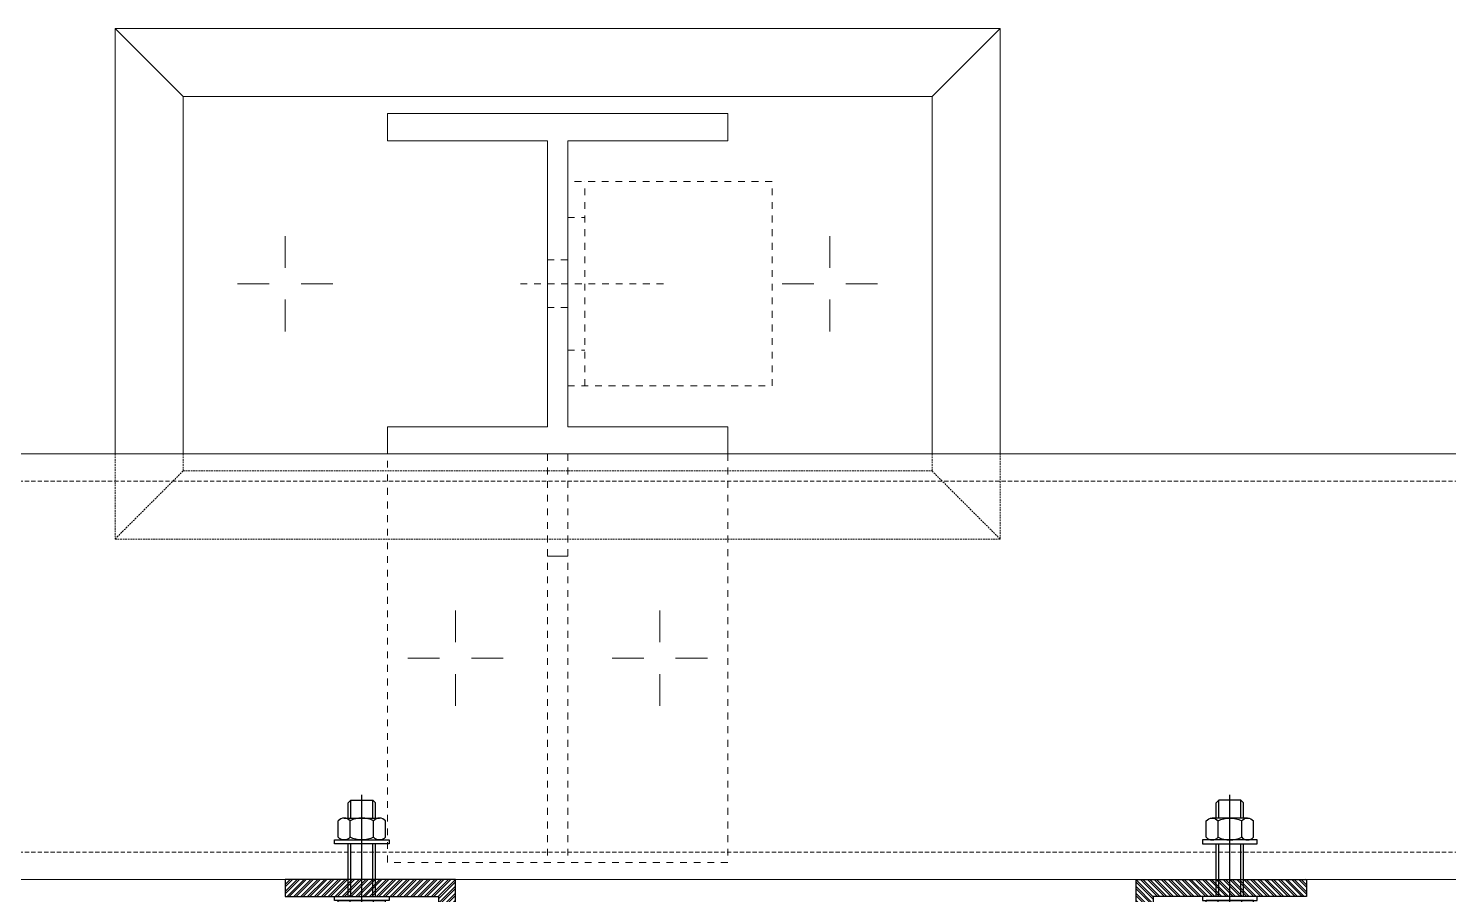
# Model space of a CAD drawing. Header units: millimetres. Extents: x -1379 to 1385823, y -4884429 to 548763.
# Drawn here: x 454231.4 to 454648.5, y -2440273.8 to -2440019.4 of the extents above; entities that cross this region are included whole.
import ezdxf
from ezdxf.xclip import XClip

# ---------------------------------------------------------------- set-up
doc = ezdxf.new("R2010")
doc.units = ezdxf.units.MM
doc.header["$XCLIPFRAME"] = 0
doc.set_wipeout_variables(frame=1)
for name, pattern in [('CENTER', [50.800000000000004, 31.75, -6.35, 6.35, -6.35]), ('HIDDEN', [0.375, 0.25, -0.125]), ('XKITLINE00', [0]), ('XKITLINE02', [4, 2, -2])]:
    doc.linetypes.add(name, pattern=pattern)
for name, color, linetype in [('000 - EXISTING_STEEL-STRUCTURE_CUT_COLOR_4', 7, 'Continuous'), ('000 - EXISTING_STEEL-STRUCTURE_HATCH_', 7, 'Continuous'), ('000 - EXISTING_STEEL-STRUCTURE_HIDDEN_', 7, 'HIDDEN'), ('000 - EXISTING_STEEL-STRUCTURE_MAIN_COLOR_1', 7, 'Continuous'), ('000 - EXISTING_STEEL-STRUCTURE_MAIN_COLOR_2', 7, 'Continuous'), ('000 - EXISTING_STEEL-STRUCTURE_MAIN_COLOR_3', 7, 'Continuous'), ('000 - EXISTING_STEEL-STRUCTURE_SUB_COLOR_1', 7, 'Continuous'), ('000 - EXISTING_STEEL-STRUCTURE_WIPEOUT_', 7, 'Continuous'), ('000 - STRUCTURE_STEEL_ACCESORIES_MAIN_COLOR_2', 7, 'Continuous'), ('000 - STRUCTURE_STEEL_ACCESORIES_WIPEOUT_', 7, 'Continuous'), ('010 - ASPG_ACCESSORIES_HATCH_', 7, 'Continuous'), ('010 - ASPG_ACCESSORIES_MAIN_COLOR_1', 7, 'Continuous'), ('010 - ASPG_ACCESSORIES_SUB_COLOR_1', 7, 'Continuous'), ('010 - ASPG_ACCESSORIES_SUB_COLOR_2', 7, 'Continuous'), ('010 - ASPG_ACCESSORIES_SYMBOL_', 7, 'Continuous'), ('010 - ASPG_ACCESSORIES_WIPEOUT_', 7, 'Continuous'), ('010 - ASPG_FASTERN_DEF_SUB', 7, 'Continuous'), ('010 - ASPG_FASTERN_MAIN_COLOR_1', 7, 'Continuous'), ('010 - ASPG_FASTERN_SUB_COLOR_2', 7, 'Continuous'), ('010 - ASPG_FASTERN_SUB_COLOR_3', 7, 'Continuous')]:
    doc.layers.add(name, color=color, linetype=linetype)
pattern_1 = [(45, (68845973.91123614, -106253.6340706302), (-4.041115254481119, 4.041115254481119), []), (45, (68845976.60531414, -106253.6340706302), (-4.041115254481119, 4.041115254481119), [])]

# ---------------------------------------------------------------- blocks, each defined once
blk = doc.blocks.new('*U2620')
at = {"layer": '010 - ASPG_ACCESSORIES_SUB_COLOR_2', "color": 7}
for p, q in [((-2.084999999999127, -1.547816335794778), (-2.084999999999127, 0)), ((2.084999999999013, -1.047816335789321), (2.084999999999127, 0)), ((-2.729999999999563, -1.899999999995998), (2.729999999999563, -1.399999999995998)), ((-2.729999999999563, -1.899999999995998), (-2.084999999999127, -1.547816335789321)), ((-2.729999999999563, -1.899999999995998), (-2.084999999999127, -2.252183664200857)), ((-2.729999999999563, -3.69999999999709), (2.729999999999563, -3.19999999999709)), ((-2.729999999999563, -3.69999999999709), (-2.084999999999127, -3.347816335790412)), ((-2.729999999999563, -3.69999999999709), (-2.084999999999127, -4.052183664201948)), ((-2.084999999999127, -1.547816335789321), (2.084999999999127, -1.047816335789321)), ((-2.084999999999127, -2.252183664200857), (2.084999999999127, -1.752183664200857)), ((-2.084999999999013, -3.347816335790412), (-2.084999999999127, -2.252183664206314)), ((-2.084999999999127, -3.347816335790412), (2.084999999999127, -2.847816335790412)), ((-2.084999999999127, -4.052183664201948), (2.084999999999127, -3.552183664201948)), ((-2.0849999999989, -5.147816335791504), (-2.084999999999013, -4.052183664201948)), ((2.729999999999563, -1.399999999995998), (2.084999999999127, -1.047816335789321)), ((2.729999999999563, -1.399999999995998), (2.084999999999127, -1.752183664200857)), ((2.084999999999013, -2.847816335790412), (2.0849999999989, -1.752183664201084)), ((2.729999999999563, -3.19999999999709), (2.084999999999127, -2.847816335790412)), ((2.729999999999563, -3.19999999999709), (2.084999999999127, -3.552183664201948)), ((2.084999999999241, -4.647816335791504), (2.084999999999241, -3.552183664201948)), ((-2.729999999999563, -5.499999999998181), (2.729999999999563, -4.999999999998181)), ((-2.729999999999563, -5.499999999998181), (2.729999999999563, -4.999999999998181)), ((-2.729999999999563, -5.499999999998181), (-2.084999999999127, -5.147816335791504)), ((-2.729999999999563, -5.499999999998181), (-2.084999999999127, -5.147816335791504)), ((-2.729999999999563, -5.499999999998181), (-2.084999999999127, -5.852183664203039)), ((-2.729999999999563, -5.499999999998181), (-2.084999999999127, -5.852183664203039)), ((-2.729999999999563, -7.299999999999272), (2.729999999999563, -6.799999999999272)), ((-2.729999999999563, -7.299999999999272), (-2.084999999999127, -6.947816335792595)), ((-2.729999999999563, -7.299999999999272), (-2.084999999999127, -7.652183664204131)), ((-2.084999999999127, -5.147816335791504), (2.084999999999127, -4.647816335791504)), ((-2.084999999999127, -5.147816335791504), (2.084999999999127, -4.647816335791504)), ((-2.084999999999127, -5.852183664203039), (2.084999999999127, -5.352183664203039)), ((-2.084999999999127, -5.852183664203039), (2.084999999999127, -5.352183664203039)), ((-2.084999999999127, -6.947816335792595), (-2.0849999999989, -5.852183664203039)), ((-2.084999999999127, -6.947816335792595), (-2.084999999999127, -5.852183664203039)), ((-2.084999999999127, -6.947816335792595), (2.084999999999127, -6.447816335792595)), ((-2.084999999999127, -7.652183664204131), (2.084999999999127, -7.152183664204131)), ((-2.084999999999127, -8.747816335793686), (-2.084999999999127, -7.652183664204131)), ((0.4333070988686814, -8.43729858455481), (2.084999999999127, -8.247816335793686)), ((2.729999999999563, -4.999999999998181), (2.084999999999127, -4.647816335791504)), ((2.729999999999563, -4.999999999998181), (2.084999999999127, -4.647816335791504)), ((2.729999999999563, -4.999999999998181), (2.084999999999127, -5.352183664203039)), ((2.729999999999563, -4.999999999998181), (2.084999999999127, -5.352183664203039)), ((2.084999999999127, -6.447816335792595), (2.084999999999127, -5.352183664203039)), ((2.084999999999127, -6.447816335792595), (2.084999999999241, -5.352183664203039)), ((2.729999999999563, -6.799999999999272), (2.084999999999127, -6.447816335792595)), ((2.729999999999563, -6.799999999999272), (2.084999999999127, -7.152183664204131)), ((2.084999999999127, -8.247816335793686), (2.084999999999127, -7.152183664204131)), ((2.729999999999563, -8.599999999998545), (2.084999999999127, -8.247816335793686)), ((-2.729999999999563, -9.099999999998545), (-2.084999999999127, -8.747816335793686)), ((-2.729999999999563, -9.099999999998545), (-1.568355612604137, -8.982641209644498)), ((-2.729999999999563, -9.099999999998545), (-2.084999999999127, -9.452183664205222)), ((-2.729999999999563, -10.89999999999964), (-2.084999999999127, -10.54781633579296)), ((-2.729999999999563, -10.89999999999964), (-1.844567201240352, -10.81054635710279)), ((-2.729999999999563, -10.89999999999964), (-2.084999999999127, -11.25218366420449)), ((-2.084999999999127, -8.747816335793686), (-1.064489079482883, -8.605286877620529)), ((-2.084999999999127, -9.452183664205222), (-1.629698446698967, -9.388594061787444)), ((-2.084999999999127, -10.54781633579296), (-2.084999999999127, -9.452183664205222)), ((-2.084999999999127, -10.54781633579296), (-1.798826981090315, -10.50784803706301)), ((-2.084999999999127, -11.25218366420449), (-1.907557413303948, -11.22740118002912)), ((-2.084999999999127, -12.40167565273805), (-2.084999999999127, -11.25218366420449)), ((-2.084999999999127, -12.40167565273805), (-2.084999999999127, -15.59999999999854)), ((0.7141825614198751, -8.775605983184505), (2.729999999999563, -8.599999999998545)), ((0.7141825614198751, -9.102437496409038), (2.084999999999127, -8.952183664205222)), ((0.7141825614198751, -10.20507654483481), (2.084999999999127, -10.04781633579296)), ((0.7141825614198751, -10.57560598318378), (2.729999999999563, -10.39999999999964)), ((0.7141825614198751, -10.90243749640831), (2.084999999999127, -10.75218366420449)), ((2.729999999999563, -8.599999999998545), (2.084999999999127, -8.952183664205222)), ((2.084999999999127, -10.04781633579296), (2.084999999999127, -8.952183664205222)), ((2.729999999999563, -10.39999999999964), (2.084999999999127, -10.04781633579296)), ((2.729999999999563, -10.39999999999964), (2.084999999999127, -10.75218366420449)), ((2.084999999999127, -10.75218366420449), (2.084999999999127, -15.59999999999854)), ((0, -17.19999999999891), (-2.084999999999127, -15.59999999999854)), ((0, -17.19999999999891), (2.084999999999127, -15.59999999999854))]:
    blk.add_line(p, q, dxfattribs=at)
blk.add_lwpolyline([(0, -17.19999999999891), (0.7141825614198751, -11.45704931750151), (0.7141825614198751, -8.736688384093213, 0.4176573264866609), (0.4106596181591158, -8.436709070021607, 0.07099332720072511), (-1.529698998669119, -8.726820576112004), (-2.084999999999127, -12.40167565273805)], format="xyb", dxfattribs=at)
at = {"layer": '010 - ASPG_ACCESSORIES_SYMBOL_', "color": 7, "linetype": 'CENTER'}
blk.add_line((0, 6.142561988594025), (0, -18.19999999999891), dxfattribs=at)
at = {"layer": '010 - ASPG_FASTERN_MAIN_COLOR_1', "color": 7}
for p, q in [((-4.170000000000073, 5.049999999999272), (-4.170000000000073, 1.200000000000728)), ((3.127500000000509, 5.450000000000728), (-3.127500000000509, 5.450000000000728)), ((-2.084999999999127, 5.049999999999272), (-2.084999999999127, 1.200000000000728)), ((2.084999999999127, 5.049999999999272), (2.084999999999127, 1.200000000000728)), ((4.170000000000073, 5.049999999999272), (4.170000000000073, 1.200000000000728)), ((-5.5, 0.5499999999992724), (-5.5, 0)), ((5.5, 0), (-5.5, 0)), ((-5.200000000000728, 0.8500000000003638), (-4.170000000000073, 1.200000000000728)), ((5.200000000000728, 0.8500000000003638), (-5.200000000000728, 0.8500000000003638)), ((4.170000000000073, 1.200000000000728), (-4.170000000000073, 1.200000000000728)), ((-2.57630675031578, 0.8500000000003638), (-2.084999999999127, 1.200000000000728)), ((2.44630675031658, 0.8500000000003638), (2.084999999999127, 1.200000000000728)), ((5.200000000000728, 0.8500000000003638), (4.170000000000073, 1.200000000000728)), ((5.5, 0.5499999999992724), (5.5, 0))]:
    blk.add_line(p, q, dxfattribs=at)
for centre, radius, start, end in [((-3.127500000000509, 3.891492187500262), 1.55850781249987, 48.01707852331997, 131.98292147668), ((0, -0.1840312499989523), 5.634031249999114, 68.2799117114248, 111.7200882885752), ((3.127500000000509, 3.891492187500262), 1.558507812499965, 48.01707852331997, 131.98292147668), ((-5.200000000000728, 0.5499999999992724), 0.3, 90, 180), ((5.200000000000728, 0.5499999999992724), 0.3, 0, 90)]:
    blk.add_arc(centre, radius, start, end, dxfattribs=at)
blk = doc.blocks.new('G$C7D677D58')
at = {"layer": '010 - ASPG_FASTERN_MAIN_COLOR_1'}
h = blk.add_hatch(dxfattribs=at)
h.set_pattern_fill('ANSI35', scale=0.02, angle=280.6768409131589, style=0)
h.set_pattern_definition([(145.6768409131589, (67.45353497568851, -13.09426057516771), (0.00281929956869494, 0.00412935224241727), []), (145.6768409131589, (67.45006064978782, -13.09491560150343), (0.00281929956869494, 0.00412935224241727), [0.006249999999999968, -0.001249999999999992, 0, -0.001249999999999992])])
h.paths.add_polyline_path([(0.02989179726182556, 0.01545000000078289), (0.02447319464567954, 0.01545000000078289), (0.02447319464567954, 0.0005500000004303729), (0.02989179726182556, 0.0005500000004303729)])
at = {"layer": '010 - ASPG_FASTERN_DEF_SUB', "color": 7, "ltscale": 0.1}
blk.add_line((0.03829179726176335, 0.007999999999924512), (0, 0.007999999999924512, -2.806346833239134e-06), dxfattribs=at)
at = {"layer": '010 - ASPG_FASTERN_MAIN_COLOR_1', "color": 7}
for p, q in [((0.006873194647141645, 0.002803847577297347, -2.806346833239134e-06), (0.006873194647141645, 0.01319615242266536, -2.806346833239134e-06)), ((0.01247319464710017, 0.01492820323028354, -2.806346833239134e-06), (0.007673194646940829, 0.01492820323028354, -2.806346833239134e-06)), ((0.01327319464712673, 0, -2.806346833239134e-06), (0.01327319464712673, 0.01599999999996271, -2.806346833239134e-06)), ((0.01327319464712673, 0.01599999999996271, -2.806346833239134e-06), (0.01447319464705288, 0.01599999999996271, -2.806346833239134e-06)), ((0.01327319464712673, 0.002803847577297347, -2.806346833239134e-06), (0.01327319464712673, 0.01319615242266536, -2.806346833239134e-06)), ((0.01447319464705288, 0.01599999999996271, -2.806346833239134e-06), (0.01447319464705288, 0, -2.806346833239134e-06)), ((0.02989179726182556, 0), (0.02989179726182556, 0.01599999999996271)), ((0.02989179726182556, 0.01599999999996271), (0.03109179726175171, 0.01599999999996271)), ((0.03109179726175171, 0.01599999999996271), (0.03109179726175171, 0)), ((0.03109179726175171, 0.001071796769679167), (0.03109179726175171, 0.01492820323028354)), ((0.03589179726191105, 0.01492820323028354), (0.03109179726175171, 0.01492820323028354)), ((0.03669179726193761, 0.002803847577297347), (0.03669179726193761, 0.01319615242266536)), ((0.002400000000079672, 0.01199999999994361, -2.806346833239134e-06), (0.001600000000053114, 0.01119999999991705, -2.806346833239134e-06)), ((0.001600000000053114, 0.00479999999993197, -2.806346833239134e-06), (0.001600000000053114, 0.01119999999991705, -2.806346833239134e-06)), ((0.006873194647141645, 0.01119999999991705, -2.806346833239134e-06), (0.001600000000053114, 0.01119999999991705, -2.806346833239134e-06)), ((0.006873194647141645, 0.01199999999994361, -2.806346833239134e-06), (0.002400000000079672, 0.01199999999994361, -2.806346833239134e-06)), ((0.01247319464710017, 0.01146410161504718, -2.806346833239134e-06), (0.007673194646940829, 0.01146410161504718, -2.806346833239134e-06)), ((0.03589179726191105, 0.01146410161504718), (0.03109179726175171, 0.01146410161504718)), ((0.006873194647141645, 0.00479999999993197, -2.806346833239134e-06), (0.001600000000053114, 0.00479999999993197, -2.806346833239134e-06)), ((0.002400000000079672, 0.003999999999905413, -2.806346833239134e-06), (0.001600000000053114, 0.00479999999993197, -2.806346833239134e-06)), ((0.01247319464710017, 0.00453589838480184, -2.806346833239134e-06), (0.007673194646940829, 0.00453589838480184, -2.806346833239134e-06)), ((0.03589179726191105, 0.00453589838480184), (0.03109179726175171, 0.00453589838480184)), ((0.006873194647141645, 0.003999999999905413, -2.806346833239134e-06), (0.002400000000079672, 0.003999999999905413, -2.806346833239134e-06)), ((0.01247319464710017, 0.001071796769679167, -2.806346833239134e-06), (0.007673194646940829, 0.001071796769679167, -2.806346833239134e-06)), ((0.01447319464705288, 0, -2.806346833239134e-06), (0.01327319464712673, 0, -2.806346833239134e-06)), ((0.03109179726175171, 0), (0.02989179726182556, 0)), ((0.03589179726191105, 0.001071796769679167), (0.03109179726175171, 0.001071796769679167))]:
    blk.add_line(p, q, dxfattribs=at)
at = {"layer": '010 - ASPG_FASTERN_MAIN_COLOR_1', "color": 7, "elevation": -2.806346833239134e-06}
for points in [[(0.007673194646940829, 0.01492820323028354, 0.4618802153516978), (0.007673194646940829, 0.01146410161504718, 0.2309401076757868), (0.007673194646940829, 0.00453589838480184, 0.461880215351701), (0.007673194646940829, 0.001071796769679167)], [(0.01247319464710017, 0.01492820323028354, -0.4618802153516978), (0.01247319464710017, 0.01146410161504718, -0.2309401076757868), (0.01247319464710017, 0.00453589838480184, -0.461880215351701), (0.01247319464710017, 0.001071796769679167)], [(0.03589179726191105, 0.01492820323028354, -0.4618802153516978), (0.03589179726191105, 0.01146410161504718, -0.2309401076757868), (0.03589179726191105, 0.00453589838480184, -0.4618802153517009), (0.03589179726191105, 0.001071796769679167)]]:
    blk.add_lwpolyline(points, format="xyb", dxfattribs=at)
at = {"layer": '010 - ASPG_FASTERN_MAIN_COLOR_1', "color": 7}
blk.add_lwpolyline([(0.02989179726182556, 0.01545000000078289), (0.02447319464567954, 0.01545000000078289), (0.02447319464567954, 0.0005500000004303729), (0.02989179726182556, 0.0005500000004303729)], close=True, dxfattribs=at)
at = {"layer": '010 - ASPG_FASTERN_SUB_COLOR_2', "color": 7, "linetype": 'HIDDEN'}
for p, q in [((0.02989179726182556, 0.01199999999994361), (0.01447319464705288, 0.01199999999994361, -2.806346833239134e-06)), ((0.02989179726182556, 0.01119999999991705), (0.01447319464705288, 0.01119999999991705, -2.806346833239134e-06)), ((0.02989179726182556, 0.00479999999993197), (0.01447319464705288, 0.00479999999993197, -2.806346833239134e-06)), ((0.02989179726182556, 0.003999999999905413), (0.01447319464705288, 0.003999999999905413, -2.806346833239134e-06))]:
    blk.add_line(p, q, dxfattribs=at)
blk = doc.blocks.new('010 - ASPG_ACCESSORIES_BRACKET_FOR_FRAME_TYPE-1_CUT-VIEW')
at = {"color": 7}
blk.add_wipeout([(4.656612873077393e-10, 25.00000000008731), (4.656612873077393e-10, 1.8189894035458565e-12), (40, 1.8189894035458565e-12), (40, 3.000000000153044), (3.0000000003213074, 3.000000000153044), (3.0000000003213074, 25.00000000008731)], dxfattribs=at).dxf.layer = '010 - ASPG_ACCESSORIES_WIPEOUT_'
at = {"layer": '010 - ASPG_ACCESSORIES_HATCH_'}
h = blk.add_hatch(dxfattribs=at)
h.set_pattern_fill('ANSI32', scale=0.03)
h.set_pattern_definition(pattern_1)
h.paths.add_polyline_path([(1.452183664310724, 16.08500000019558), (1.100000000093132, 16.73000000005413), (0.7478163363412023, 16.08500000019558), (4.656612873077393e-10, 16.08500000019558), (4.656612873077393e-10, 25.00000000008731), (3.000000000465661, 25.00000000008731), (2.9848025678657, 16.08500000019558)])
h = blk.add_hatch(dxfattribs=at)
h.set_pattern_fill('ANSI32', scale=0.03)
h.set_pattern_definition(pattern_1)
h.paths.add_polyline_path([(4.656612873077393e-10, 0), (4.656612873077393e-10, 11.78062006374239), (0.1825785292312503, 11.91500000003725), (1.247816335875541, 11.91500000003725), (1.600000000558794, 11.27000000019325), (1.952183664776385, 11.91500000003725), (3.000000000465661, 11.9150000000518), (3.000000000465661, 3.000000000160071), (19.70000000018626, 3.000000000043656), (19.70000000018626, 1.164153218269348e-10)])
h = blk.add_hatch(dxfattribs=at)
h.set_pattern_fill('ANSI32', scale=0.03)
h.set_pattern_definition(pattern_1)
h.paths.add_polyline_path([(28.70000000018626, 1.164153218269348e-10), (28.70000000018626, 3.000000000043656), (40, 3.000000000160071), (40, 0)])
at = {"layer": '010 - ASPG_ACCESSORIES_MAIN_COLOR_1', "color": 7}
blk.add_lwpolyline([(4.656612873077393e-10, 25.00000000008731), (4.656612873077393e-10, 0), (40, 0), (40, 3.000000000160071), (3.000000000465661, 3.000000000160071), (3.000000000465661, 25.00000000008731)], close=True, dxfattribs=at)
at = {"layer": '010 - ASPG_ACCESSORIES_SUB_COLOR_1', "color": 7}
for points in [[(1.452183664310724, 16.08500000019558), (1.100000000093132, 16.73000000005413), (0.7478163363412023, 16.08500000019558), (4.656612873077393e-10, 16.08500000019558), (4.656612873077393e-10, 25.00000000008731), (3.000000000465661, 25.00000000008731), (2.9848025678657, 16.08500000019558)], [(4.656612873077393e-10, 0), (4.656612873077393e-10, 11.78062006374239), (0.1825785292312503, 11.91500000003725), (1.247816335875541, 11.91500000003725), (1.600000000558794, 11.27000000019325), (1.952183664776385, 11.91500000003725), (3.000000000465661, 11.9150000000518), (3.000000000465661, 3.000000000160071), (19.70000000018626, 3.000000000043656), (19.70000000018626, 1.164153218269348e-10)], [(28.70000000018626, 1.164153218269348e-10), (28.70000000018626, 3.000000000043656), (40, 3.000000000160071), (40, 0)]]:
    blk.add_lwpolyline(points, close=True, dxfattribs=at)
blk = doc.blocks.new('G$CF155826C')
at = {"layer": '010 - ASPG_FASTERN_DEF_SUB', "color": 7, "ltscale": 0.1}
blk.add_line((0, 0.007999999999924512), (0.03829179726176335, 0.007999999999924512, -2.806346833239134e-06), dxfattribs=at)
at = {"layer": '010 - ASPG_FASTERN_MAIN_COLOR_1', "color": 7}
for p, q in [((0.001599999999825741, 0.002803847577297347), (0.001599999999825741, 0.01319615242266536)), ((0.002399999999852298, 0.01492820323028354), (0.007200000000011642, 0.01492820323028354)), ((0.007200000000011642, 0.01599999999996271), (0.007200000000011642, 0)), ((0.00839999999993779, 0.01599999999996271), (0.007200000000011642, 0.01599999999996271)), ((0.007200000000011642, 0.001071796769679167), (0.007200000000011642, 0.01492820323028354)), ((0.00839999999993779, 0), (0.00839999999993779, 0.01599999999996271)), ((0.02381860261471047, 0.01599999999996271, -2.806346833239134e-06), (0.02381860261471047, 0, -2.806346833239134e-06)), ((0.02501860261463662, 0.01599999999996271, -2.806346833239134e-06), (0.02381860261471047, 0.01599999999996271, -2.806346833239134e-06)), ((0.02501860261463662, 0, -2.806346833239134e-06), (0.02501860261463662, 0.01599999999996271, -2.806346833239134e-06)), ((0.02501860261463662, 0.002803847577297347, -2.806346833239134e-06), (0.02501860261463662, 0.01319615242266536, -2.806346833239134e-06)), ((0.02581860261466318, 0.01492820323028354, -2.806346833239134e-06), (0.03061860261482252, 0.01492820323028354, -2.806346833239134e-06)), ((0.0314186026146217, 0.002803847577297347, -2.806346833239134e-06), (0.0314186026146217, 0.01319615242266536, -2.806346833239134e-06)), ((0.002399999999852298, 0.01146410161504718), (0.007200000000011642, 0.01146410161504718)), ((0.02581860261466318, 0.01146410161504718, -2.806346833239134e-06), (0.03061860261482252, 0.01146410161504718, -2.806346833239134e-06)), ((0.0314186026146217, 0.01199999999994361, -2.806346833239134e-06), (0.03589179726168368, 0.01199999999994361, -2.806346833239134e-06)), ((0.0314186026146217, 0.01119999999991705, -2.806346833239134e-06), (0.03669179726171024, 0.01119999999991705, -2.806346833239134e-06)), ((0.03589179726168368, 0.01199999999994361, -2.806346833239134e-06), (0.03669179726171024, 0.01119999999991705, -2.806346833239134e-06)), ((0.03669179726171024, 0.00479999999993197, -2.806346833239134e-06), (0.03669179726171024, 0.01119999999991705, -2.806346833239134e-06)), ((0.002399999999852298, 0.00453589838480184), (0.007200000000011642, 0.00453589838480184)), ((0.02581860261466318, 0.00453589838480184, -2.806346833239134e-06), (0.03061860261482252, 0.00453589838480184, -2.806346833239134e-06)), ((0.0314186026146217, 0.00479999999993197, -2.806346833239134e-06), (0.03669179726171024, 0.00479999999993197, -2.806346833239134e-06)), ((0.03589179726168368, 0.003999999999905413, -2.806346833239134e-06), (0.03669179726171024, 0.00479999999993197, -2.806346833239134e-06)), ((0.002399999999852298, 0.001071796769679167), (0.007200000000011642, 0.001071796769679167)), ((0.007200000000011642, 0), (0.00839999999993779, 0)), ((0.02381860261471047, 0, -2.806346833239134e-06), (0.02501860261463662, 0, -2.806346833239134e-06)), ((0.02581860261466318, 0.001071796769679167, -2.806346833239134e-06), (0.03061860261482252, 0.001071796769679167, -2.806346833239134e-06)), ((0.0314186026146217, 0.003999999999905413, -2.806346833239134e-06), (0.03589179726168368, 0.003999999999905413, -2.806346833239134e-06))]:
    blk.add_line(p, q, dxfattribs=at)
at = {"layer": '010 - ASPG_FASTERN_MAIN_COLOR_1', "color": 7, "elevation": -2.806346833239134e-06}
for points in [[(0.002399999999852298, 0.01492820323028354, 0.4618802153516978), (0.002399999999852298, 0.01146410161504718, 0.2309401076757868), (0.002399999999852298, 0.00453589838480184, 0.4618802153517009), (0.002399999999852298, 0.001071796769679167)], [(0.02581860261466318, 0.01492820323028354, 0.4618802153516978), (0.02581860261466318, 0.01146410161504718, 0.2309401076757868), (0.02581860261466318, 0.00453589838480184, 0.461880215351701), (0.02581860261466318, 0.001071796769679167)], [(0.03061860261482252, 0.01492820323028354, -0.4618802153516978), (0.03061860261482252, 0.01146410161504718, -0.2309401076757868), (0.03061860261482252, 0.00453589838480184, -0.461880215351701), (0.03061860261482252, 0.001071796769679167)]]:
    blk.add_lwpolyline(points, format="xyb", dxfattribs=at)
at = {"layer": '010 - ASPG_FASTERN_SUB_COLOR_3', "color": 7, "linetype": 'HIDDEN'}
for p, q in [((0.00839999999993779, 0.01199999999994361), (0.02381860261471047, 0.01199999999994361, -2.806346833239134e-06)), ((0.00839999999993779, 0.01119999999991705), (0.02381860261471047, 0.01119999999991705, -2.806346833239134e-06)), ((0.00839999999993779, 0.00479999999993197), (0.02381860261471047, 0.00479999999993197, -2.806346833239134e-06)), ((0.00839999999993779, 0.003999999999905413), (0.02381860261471047, 0.003999999999905413, -2.806346833239134e-06))]:
    blk.add_line(p, q, dxfattribs=at)
blk = doc.blocks.new('*U2652')
at = {"color": 7, "xscale": -1, "rotation": 270}
blk.add_blockref('*U2620', (3.000000000000005, 10.99999999986903), dxfattribs=at)
at = {"color": 7}
blk.add_wipeout([(45.00000000279853, 74.99999999995637), (45.00000000279854, 29.999999999519794), (2.7939677238464355e-09, 29.999999999563443), (2.7939677238464355e-09, 24.999999999999996), (50.000000002793975, 24.999999999956348), (50.00000000279397, 74.99999999995637)], dxfattribs=at).dxf.layer = '000 - STRUCTURE_STEEL_ACCESORIES_WIPEOUT_'
at = {"layer": '010 - ASPG_ACCESSORIES_HATCH_'}
h = blk.add_hatch(dxfattribs=at)
h.set_pattern_fill('ANSI32', scale=0.03, angle=-90.00000000000001)
h.set_pattern_definition([(315, (-106132.4892735374, -14494238.67851865), (1.01027881362028, 1.01027881362028), []), (315, (-106132.4892735374, -14494239.35203815), (1.01027881362028, 1.01027881362028), [])])
h.paths.add_polyline_path([(45.00000000279397, 74.99999999995634), (45.00000000279397, 29.99999999995634), (2.793973052916954e-09, 30), (2.793973052916954e-09, 25), (50.00000000279397, 24.99999999995634), (50.00000000279397, 74.99999999995634)])
at = {"layer": '000 - STRUCTURE_STEEL_ACCESORIES_MAIN_COLOR_2', "color": 7}
blk.add_lwpolyline([(45.00000000279397, 74.99999999995634), (45.00000000279397, 29.99999999995634), (2.793973052916954e-09, 30), (2.793973052916954e-09, 25), (50.00000000279397, 24.99999999995634), (50.00000000279397, 74.99999999995634)], close=True, dxfattribs=at)
at = {"color": 7, "xscale": -1000, "yscale": 1000, "zscale": 1000}
for name, p, rotation in [('G$CF155826C', (36.60000000285618, 60.49999999993769), 180), ('G$C7D677D58', (32.19999999972061, 46.47319464554312, 0.001403173416619567), 90)]:
    blk.add_blockref(name, p, dxfattribs=dict(at, rotation=rotation))
at = {"color": 7, "xscale": -1, "rotation": 180}
blk.add_blockref('010 - ASPG_ACCESSORIES_BRACKET_FOR_FRAME_TYPE-1_CUT-VIEW', (-4.656559582372211e-10, 25), dxfattribs=at)
blk = doc.blocks.new('*U3117')
at = {"layer": '000 - EXISTING_STEEL-STRUCTURE_HIDDEN_', "color": 7, "linetype": 'XKITLINE02', "lineweight": 0}
for p, q in [((-1566.990100247785, 69.49995015747852), (-1561.990000242367, 69.49995015747852)), ((-1566.990100247785, 57.00000002980239), (-1572.99010029994, 57.00000002980239)), ((-1572.99010029994, 57.00000002980239), (-1566.990100247785, 57.00000002980239)), ((-1580.91010030359, 49.99994998797781), (-1537.990000266582, 49.99994998797781)), ((-1566.990100247785, 43.00005012191839), (-1572.99010029994, 43.00005012191839)), ((-1572.99010029994, 43.00005012191839), (-1566.990100247785, 43.00005012191839)), ((-1566.990100247785, 30.49995005130775), (-1561.990000242367, 30.49995005130775))]:
    blk.add_line(p, q, dxfattribs=at)
at = {"layer": '000 - EXISTING_STEEL-STRUCTURE_HIDDEN_', "color": 7, "linetype": 'XKITLINE00', "lineweight": 0}
for p, q in [((-1649.99005028978, 64.00005007162697), (-1649.99005028978, 54.6760500874371)), ((-1649.99005028978, 64.00005007162697), (-1649.99005028978, 54.6760500874371)), ((-1489.990000315011, 64.00005007162697), (-1489.990000315011, 54.6760500874371)), ((-1489.990000315011, 64.00005007162697), (-1489.990000315011, 54.6760500874371)), ((-1663.990000197664, 49.99994998797781), (-1654.666000213474, 49.99994998797781)), ((-1663.990000197664, 49.99994998797781), (-1654.666000213474, 49.99994998797781)), ((-1635.990100149065, 49.99994998797781), (-1645.314100366086, 49.99994998797781)), ((-1635.990100149065, 49.99994998797781), (-1645.314100366086, 49.99994998797781)), ((-1503.99010039866, 49.99994998797781), (-1494.666100181639, 49.99994998797781)), ((-1503.99010039866, 49.99994998797781), (-1494.666100181639, 49.99994998797781)), ((-1475.990050174296, 49.99994998797781), (-1485.314050391316, 49.99994998797781)), ((-1475.990050174296, 49.99994998797781), (-1485.314050391316, 49.99994998797781)), ((-1649.99005028978, 36.00000008009381), (-1649.99005028978, 45.32400006428368)), ((-1649.99005028978, 36.00000008009381), (-1649.99005028978, 45.32400006428368)), ((-1489.990000315011, 36.00000008009381), (-1489.990000315011, 45.32400006428368)), ((-1489.990000315011, 36.00000008009381), (-1489.990000315011, 45.32400006428368))]:
    blk.add_line(p, q, dxfattribs=at)
at = {"layer": '000 - EXISTING_STEEL-STRUCTURE_MAIN_COLOR_1', "color": 7, "linetype": 'XKITLINE02', "lineweight": 0}
blk.add_line((-1561.990000242367, 19.99994996003814), (-1561.990000242367, 79.99995001591749), dxfattribs=at)
blk.add_lwpolyline([(-1566.990100247785, 19.99994996003814), (-1506.990100424737, 19.99994996003814), (-1506.990100424737, 79.99995001591749), (-1566.990100247785, 79.99995001591749)], dxfattribs=at)
at = {"layer": '000 - EXISTING_STEEL-STRUCTURE_MAIN_COLOR_2', "color": 7, "lineweight": 0}
for p, q in [((-1699.990000277758, 124.9999499879778), (-1679.990050084889, 105.0000000279397)), ((-1439.990050327033, 124.9999499879778), (-1459.990000287071, 105.0000000279397))]:
    blk.add_line(p, q, dxfattribs=at)
at = {"color": 7}
blk.add_wipeout([(-2236.201743497747, 0), (-2236.201743497747, -125.00000000000091), (2637.53828537598, -125.00000000000091), (2637.53828537598, 0)], dxfattribs=at).dxf.layer = '000 - EXISTING_STEEL-STRUCTURE_WIPEOUT_'
at = {"layer": '000 - EXISTING_STEEL-STRUCTURE_CUT_COLOR_4', "color": 7, "lineweight": 0}
blk.add_lwpolyline([(-1619.99005026184, 6.985619009015129e-14), (-1619.99005026184, 7.999950088560651), (-1572.99010029994, 7.999950088560651), (-1572.99010029994, 91.99995012022562), (-1619.99005026184, 91.99995012022562), (-1619.99005026184, 100.0000501517207), (-1519.99000011012, 100.0000501517207), (-1519.99000011012, 91.99995012022562), (-1566.990100247785, 91.99995012022562), (-1566.990100247785, 7.999950088560651), (-1519.99000011012, 7.999950088560651), (-1519.99000011012, 6.985619009015129e-14)], close=True, dxfattribs=at)
at = {"layer": '000 - EXISTING_STEEL-STRUCTURE_HATCH_', "color": 7, "linetype": 'XKITLINE02', "lineweight": 0}
for p, q in [((-1572.99010029994, 6.985619009015129e-14), (-1572.99010029994, -119.9999998789289)), ((-1566.990100247785, 6.985619009015129e-14), (-1566.990100247785, -119.9999998789289))]:
    blk.add_line(p, q, dxfattribs=at)
blk.add_lwpolyline([(-1519.99000011012, 6.985619009015129e-14), (-1519.99000011012, -119.9999998789289), (-1619.99005026184, -119.9999998789289), (-1619.99005026184, 6.985619009015129e-14)], dxfattribs=at)
at = {"layer": '000 - EXISTING_STEEL-STRUCTURE_HIDDEN_', "color": 7, "linetype": 'HIDDEN', "lineweight": 0, "ltscale": 2}
for p, q in [((-1679.990050084889, -4.999950109048698), (-1699.990000277758, -25.00005001202219)), ((-1459.990000287071, -4.999950109048698), (-1439.990050327033, -25.00005001202219))]:
    blk.add_line(p, q, dxfattribs=at)
at = {"layer": '000 - EXISTING_STEEL-STRUCTURE_HIDDEN_', "color": 7, "linetype": 'XKITLINE00', "lineweight": 0}
for p, q in [((-1572.99010029994, -30.00000002794052), (-1566.990100247785, -30.00000002794052)), ((-1599.990100301802, -46.00004991516555), (-1599.990100301802, -55.32404989935542)), ((-1539.990100245923, -46.00004991516555), (-1539.990100245923, -55.32404989935542)), ((-1613.990050209686, -60.00000005588019), (-1604.666050225496, -60.00000005588019)), ((-1585.990000218153, -60.00000005588019), (-1595.314000202343, -60.00000005588019)), ((-1553.990050386637, -60.00000005588019), (-1544.666050169617, -60.00000005588019)), ((-1525.990000162274, -60.00000005588019), (-1535.314000379294, -60.00000005588019)), ((-1599.990100301802, -73.9999499637642), (-1599.990100301802, -64.67594997957433)), ((-1539.990100245923, -73.9999499637642), (-1539.990100245923, -64.67594997957433))]:
    blk.add_line(p, q, dxfattribs=at)
at = {"layer": '000 - EXISTING_STEEL-STRUCTURE_HIDDEN_', "color": 7, "linetype": 'HIDDEN', "lineweight": 0, "ltscale": 2}
for points in [[(-1699.990000277758, 6.985619009015129e-14), (-1699.990000277758, -25.00005001202219), (-1439.990050327033, -25.00005001202219), (-1439.990050327033, 6.985619009015129e-14)], [(-1679.990050084889, 6.985619009015129e-14), (-1679.990050084889, -4.999950109048698), (-1459.990000287071, -4.999950109048698), (-1459.990000287071, 6.985619009015129e-14)]]:
    blk.add_lwpolyline(points, dxfattribs=at)
at = {"layer": '000 - EXISTING_STEEL-STRUCTURE_MAIN_COLOR_2', "color": 7, "lineweight": 0}
for points in [[(-1439.990050327033, 6.985619009015129e-14), (-1439.990050327033, 124.9999499879778), (-1699.990000277758, 124.9999499879778), (-1699.990000277758, 6.985619009015129e-14)], [(-1459.990000287071, 6.985619009015129e-14), (-1459.990000287071, 105.0000000279397), (-1679.990050084889, 105.0000000279397), (-1679.990050084889, 6.985619009015129e-14)]]:
    blk.add_lwpolyline(points, dxfattribs=at)
at = {"layer": '000 - EXISTING_STEEL-STRUCTURE_MAIN_COLOR_3', "color": 7, "lineweight": 0}
blk.add_lwpolyline([(-2236.201743497747, 1.622267457389643e-13), (-2236.201743497747, -124.9999999999998), (2637.538285375981, -125), (2637.538285375981, 1.4210854715202e-14), (-2236.201743497747, 1.622267457389643e-13)], close=True, dxfattribs=at)
at = {"layer": '000 - EXISTING_STEEL-STRUCTURE_SUB_COLOR_1', "color": 7, "linetype": 'HIDDEN', "lineweight": 0, "ltscale": 5}
for p, q in [((2637.538285375981, -7.999949972145245), (-2236.201743497747, -7.999949972145097)), ((2637.538285375981, -117.0000499114394), (-2236.201743497747, -117.0000499114393))]:
    blk.add_line(p, q, dxfattribs=at)

msp = doc.modelspace()

# ---------------------------------------------------------------- block references
at = {"color": 7}
ref = msp.add_blockref('*U3117', (455956.8014571643, -2440144.3899627), dxfattribs=at)
XClip(ref).set_block_clipping_path([(-1846.6746462034062, -447.4000250049867), (1846.674646203057, 668.0920813069679)])

# ---------------------------------------------------------------- next in the draw order: block references
at = {"color": 7, "rotation": 89.99999999999997}
msp.add_blockref('*U2652', (454381.8014571641, -2440319.389962704), dxfattribs=at)
at = {"color": 7, "xscale": -1, "rotation": 270.0000000000001}
msp.add_blockref('*U2652', (454531.8014571646, -2440319.389962704), dxfattribs=at)

doc.saveas('drawing.dxf')
